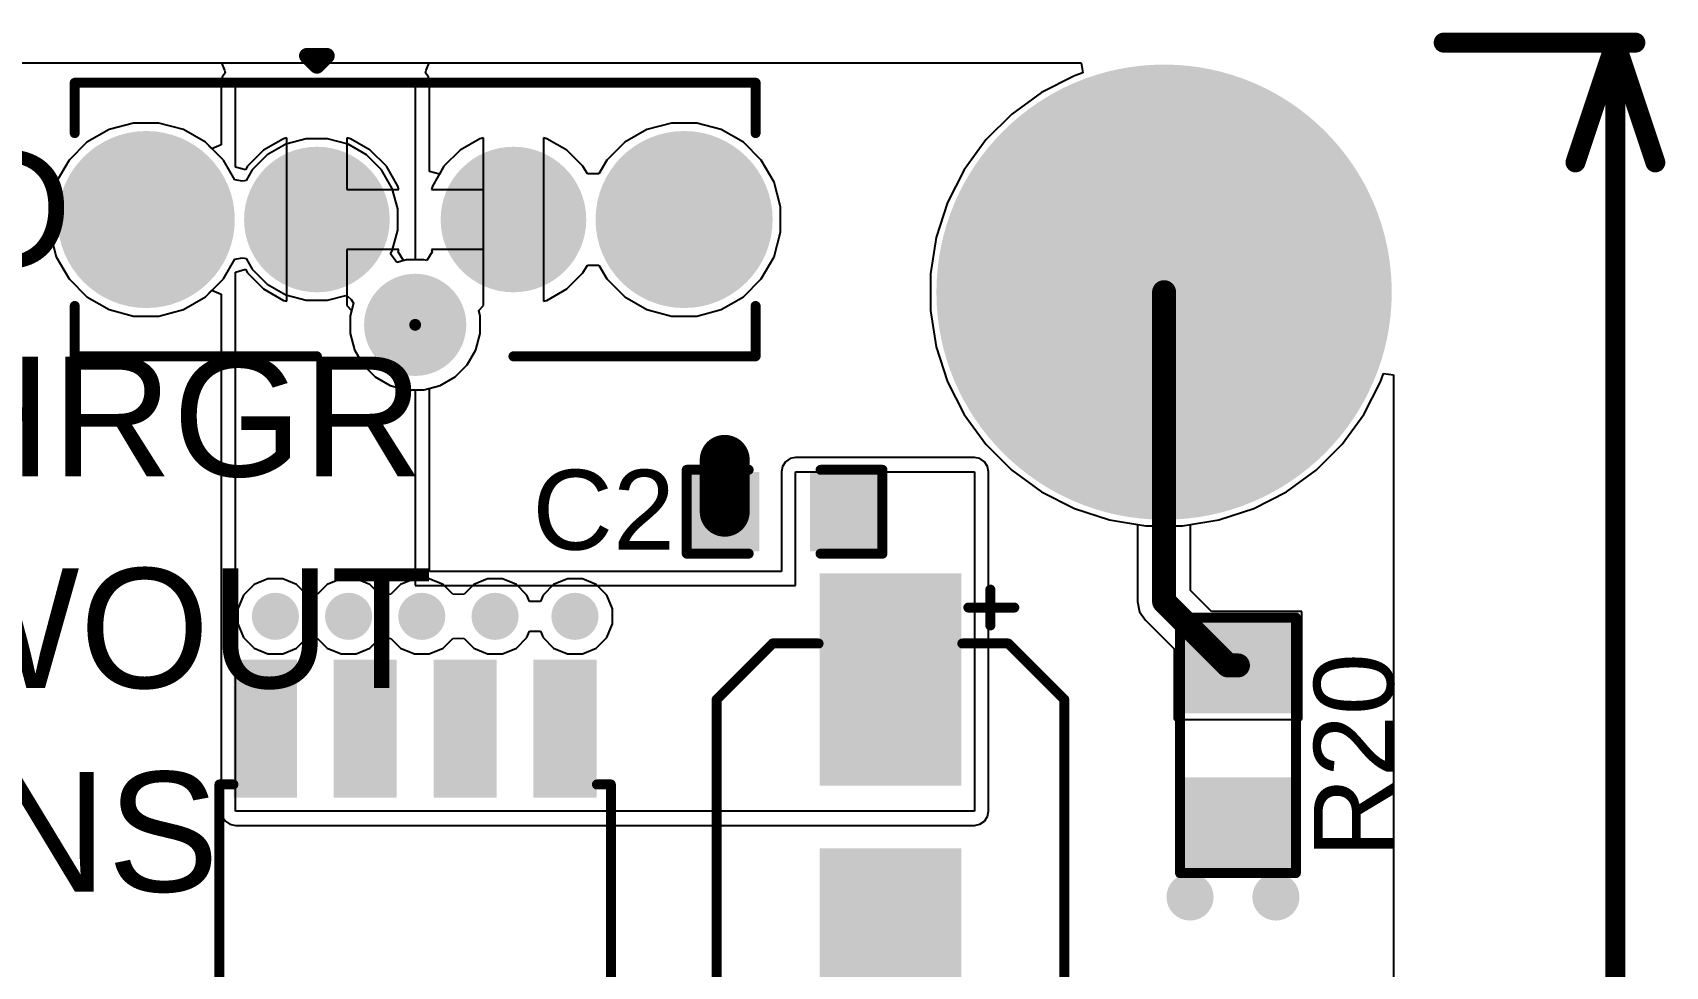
# Model space of a CAD drawing. Header units: millimetres. Extents: x 0 to 215, y 0 to 215.
# Drawn here: x 3.308 to 4.126, y 2.787 to 3.255 of the extents above; entities that cross this region are included whole.
import ezdxf

# ---------------------------------------------------------------- set-up
doc = ezdxf.new("R2010")
doc.units = ezdxf.units.MM
doc.header["$MEASUREMENT"] = 0
for name, color, linetype in [('BottomLayer', 5, 'Continuous'), ('BottomSolder', 6, 'Continuous'), ('Mechanical1', 6, 'Continuous'), ('MultiLayer', 9, 'Continuous'), ('PadHoleLayer', 156, 'Continuous'), ('TopLayer', 1, 'Continuous'), ('TopOverlay', 2, 'Continuous'), ('TopPaste', 8, 'Continuous'), ('TopSolder', 216, 'Continuous'), ('ViaHoleLayer', 16, 'Continuous')]:
    doc.layers.add(name, color=color, linetype=linetype)
doc.styles.add('Arial', font='', dxfattribs={"height": 0.2})
doc.styles.get('Arial').set_extended_font_data('Arial')

# ---------------------------------------------------------------- blocks, each defined once
blk = doc.blocks.new('R___0805_61')
at = {"layer": 'TopLayer'}
for points in [[(-0.06, 0.025), (-0.02, 0.025), (-0.02, -0.025), (-0.06, -0.025)], [(0.02, 0.025), (0.06, 0.025), (0.06, -0.025), (0.02, -0.025)]]:
    blk.add_hatch(color=1, dxfattribs=at).paths.add_polyline_path(points)
at = {"layer": 'TopPaste'}
for points in [[(-0.06, 0.025), (-0.02, 0.025), (-0.02, -0.025), (-0.06, -0.025)], [(0.02, 0.025), (0.06, 0.025), (0.06, -0.025), (0.02, -0.025)]]:
    blk.add_hatch(color=8, dxfattribs=at).paths.add_polyline_path(points)
at = {"layer": 'TopSolder'}
for points in [[(-0.064, 0.029), (-0.016, 0.029), (-0.016, -0.029), (-0.064, -0.029)], [(0.016, 0.029), (0.064, 0.029), (0.064, -0.029), (0.016, -0.029)]]:
    blk.add_hatch(color=216, dxfattribs=at).paths.add_polyline_path(points)
at = {"layer": 'TopOverlay', "const_width": 0.005}
for points in [[(-0.064, 0.029), (-0.064, -0.029)], [(-0.064, 0.029), (0.064, 0.029)], [(0.064, 0.029), (0.064, -0.029)], [(-0.064, -0.029), (0.064, -0.029)]]:
    blk.add_lwpolyline(points, dxfattribs=at)
at = {"layer": 'TopOverlay', "const_width": 0.0025}
for points in [[(-0.06525, 0.029, 1), (-0.06275, 0.029, 1)], [(-0.06525, 0.029, 1), (-0.06275, 0.029, 1)], [(0.06275, 0.029, 1), (0.06525, 0.029, 1)], [(0.06275, 0.029, 1), (0.06525, 0.029, 1)], [(-0.06525, -0.029, 1), (-0.06275, -0.029, 1)], [(-0.06525, -0.029, 1), (-0.06275, -0.029, 1)], [(0.06275, -0.029, 1), (0.06525, -0.029, 1)], [(0.06275, -0.029, 1), (0.06525, -0.029, 1)]]:
    blk.add_lwpolyline(points, format="xyb", close=True, dxfattribs=at)
blk = doc.blocks.new('SOIC_8_85')
at = {"layer": 'TopLayer'}
for points in [[(-0.07579, 0.08681), (-0.07579, 0.06319), (-0.13681, 0.06319), (-0.13681, 0.08681)], [(0.13681, 0.08681), (0.13681, 0.06319), (0.07579, 0.06319), (0.07579, 0.08681)], [(-0.07579, 0.03681), (-0.07579, 0.01319), (-0.13681, 0.01319), (-0.13681, 0.03681)], [(0.13681, 0.03681), (0.13681, 0.01319), (0.07579, 0.01319), (0.07579, 0.03681)], [(-0.07579, -0.01319), (-0.07579, -0.03681), (-0.13681, -0.03681), (-0.13681, -0.01319)], [(0.13681, -0.01319), (0.13681, -0.03681), (0.07579, -0.03681), (0.07579, -0.01319)], [(-0.07579, -0.06319), (-0.07579, -0.08681), (-0.13681, -0.08681), (-0.13681, -0.06319)], [(0.13681, -0.06319), (0.13681, -0.08681), (0.07579, -0.08681), (0.07579, -0.06319)]]:
    blk.add_hatch(color=1, dxfattribs=at).paths.add_polyline_path(points)
at = {"layer": 'TopOverlay'}
blk.add_hatch(color=2, dxfattribs=at).paths.add_polyline_path([(-0.072, 0.062), (-0.059, 0.062), (-0.059, 0.088), (-0.072, 0.088)])
at = {"layer": 'TopPaste'}
for points in [[(-0.07579, 0.08681), (-0.07579, 0.06319), (-0.13681, 0.06319), (-0.13681, 0.08681)], [(0.13681, 0.08681), (0.13681, 0.06319), (0.07579, 0.06319), (0.07579, 0.08681)], [(-0.07579, 0.03681), (-0.07579, 0.01319), (-0.13681, 0.01319), (-0.13681, 0.03681)], [(0.13681, 0.03681), (0.13681, 0.01319), (0.07579, 0.01319), (0.07579, 0.03681)], [(-0.07579, -0.01319), (-0.07579, -0.03681), (-0.13681, -0.03681), (-0.13681, -0.01319)], [(0.13681, -0.01319), (0.13681, -0.03681), (0.07579, -0.03681), (0.07579, -0.01319)], [(-0.07579, -0.06319), (-0.07579, -0.08681), (-0.13681, -0.08681), (-0.13681, -0.06319)], [(0.13681, -0.06319), (0.13681, -0.08681), (0.07579, -0.08681), (0.07579, -0.06319)]]:
    blk.add_hatch(color=8, dxfattribs=at).paths.add_polyline_path(points)
at = {"layer": 'TopSolder'}
for points in [[(-0.07179, 0.09081), (-0.07179, 0.05919), (-0.14081, 0.05919), (-0.14081, 0.09081)], [(0.14081, 0.09081), (0.14081, 0.05919), (0.07179, 0.05919), (0.07179, 0.09081)], [(-0.07179, 0.04081), (-0.07179, 0.00919), (-0.14081, 0.00919), (-0.14081, 0.04081)], [(0.14081, 0.04081), (0.14081, 0.00919), (0.07179, 0.00919), (0.07179, 0.04081)], [(-0.07179, -0.00919), (-0.07179, -0.04081), (-0.14081, -0.04081), (-0.14081, -0.00919)], [(0.14081, -0.00919), (0.14081, -0.04081), (0.07179, -0.04081), (0.07179, -0.00919)], [(-0.07179, -0.05919), (-0.07179, -0.09081), (-0.14081, -0.09081), (-0.14081, -0.05919)], [(0.14081, -0.05919), (0.14081, -0.09081), (0.07179, -0.09081), (0.07179, -0.05919)]]:
    blk.add_hatch(color=216, dxfattribs=at).paths.add_polyline_path(points)
at = {"layer": 'TopOverlay', "const_width": 0.005}
for points in [[(-0.07837, 0.098), (-0.07837, 0.091)], [(-0.07837, 0.098), (0.07837, 0.098)], [(0.07837, 0.098), (0.07837, 0.091)], [(-0.148, 0.08), (-0.143, 0.075)], [(-0.148, 0.08), (-0.148, 0.07)], [(-0.143, 0.075), (-0.148, 0.07)], [(-0.07837, -0.091), (-0.07837, -0.098)], [(0.07837, -0.091), (0.07837, -0.098)], [(-0.07837, -0.098), (0.07837, -0.098)]]:
    blk.add_lwpolyline(points, dxfattribs=at)
at = {"layer": 'TopOverlay', "const_width": 0.0025}
for points in [[(-0.07962, 0.098, 1), (-0.07712, 0.098, 1)], [(-0.07962, 0.098, 1), (-0.07712, 0.098, 1)], [(0.07712, 0.098, 1), (0.07962, 0.098, 1)], [(0.07712, 0.098, 1), (0.07962, 0.098, 1)], [(-0.07962, 0.091, 1), (-0.07712, 0.091, 1)], [(0.07712, 0.091, 1), (0.07962, 0.091, 1)], [(-0.14925, 0.08, 1), (-0.14675, 0.08, 1)], [(-0.14925, 0.08, 1), (-0.14675, 0.08, 1)], [(-0.14425, 0.075, 1), (-0.14175, 0.075, 1)], [(-0.14425, 0.075, 1), (-0.14175, 0.075, 1)], [(-0.14925, 0.07, 1), (-0.14675, 0.07, 1)], [(-0.14925, 0.07, 1), (-0.14675, 0.07, 1)], [(-0.07962, -0.091, 1), (-0.07712, -0.091, 1)], [(0.07712, -0.091, 1), (0.07962, -0.091, 1)], [(-0.07962, -0.098, 1), (-0.07712, -0.098, 1)], [(-0.07962, -0.098, 1), (-0.07712, -0.098, 1)], [(0.07712, -0.098, 1), (0.07962, -0.098, 1)], [(0.07712, -0.098, 1), (0.07962, -0.098, 1)]]:
    blk.add_lwpolyline(points, format="xyb", close=True, dxfattribs=at)
blk = doc.blocks.new('4_40_P_______M________H_____87')
at = {"layer": 'BottomLayer'}
h = blk.add_hatch(color=5, dxfattribs=at)
edge = h.paths.add_edge_path()
edge.add_arc((0, 0), 0.11, 0, 360)
at = {"layer": 'BottomSolder'}
h = blk.add_hatch(color=6, dxfattribs=at)
edge = h.paths.add_edge_path()
edge.add_arc((0, 0), 0.114, 0, 360)
at = {"layer": 'MultiLayer'}
h = blk.add_hatch(color=9, dxfattribs=at)
edge = h.paths.add_edge_path()
edge.add_arc((0, 0), 0.11, 0, 360)
at = {"layer": 'PadHoleLayer'}
h = blk.add_hatch(color=156, dxfattribs=at)
edge = h.paths.add_edge_path()
edge.add_arc((0, 0), 0.074, 0, 360)
at = {"layer": 'TopLayer'}
h = blk.add_hatch(color=1, dxfattribs=at)
edge = h.paths.add_edge_path()
edge.add_arc((0, 0), 0.11, 0, 360)
at = {"layer": 'TopSolder'}
h = blk.add_hatch(color=216, dxfattribs=at)
edge = h.paths.add_edge_path()
edge.add_arc((0, 0), 0.114, 0, 360)
blk = doc.blocks.new('1053111302_147')
at = {"layer": 'BottomLayer'}
h = blk.add_hatch(color=5, dxfattribs=at)
edge = h.paths.add_edge_path()
edge.add_arc((-0.13465, 0.02638), 0.04134, 0, 360)
h = blk.add_hatch(color=5, dxfattribs=at)
edge = h.paths.add_edge_path()
edge.add_arc((0.13465, 0.02638), 0.04134, 0, 360)
h = blk.add_hatch(color=5, dxfattribs=at)
edge = h.paths.add_edge_path()
edge.add_arc((-0.04921, 0.02638), 0.03346, 0, 360)
h = blk.add_hatch(color=5, dxfattribs=at)
edge = h.paths.add_edge_path()
edge.add_arc((0.04921, 0.02638), 0.03346, 0, 360)
at = {"layer": 'BottomSolder'}
h = blk.add_hatch(color=6, dxfattribs=at)
edge = h.paths.add_edge_path()
edge.add_arc((-0.13465, 0.02638), 0.04434, 0, 360)
h = blk.add_hatch(color=6, dxfattribs=at)
edge = h.paths.add_edge_path()
edge.add_arc((0.13465, 0.02638), 0.04434, 0, 360)
h = blk.add_hatch(color=6, dxfattribs=at)
edge = h.paths.add_edge_path()
edge.add_arc((-0.04921, 0.02638), 0.03646, 0, 360)
h = blk.add_hatch(color=6, dxfattribs=at)
edge = h.paths.add_edge_path()
edge.add_arc((0.04921, 0.02638), 0.03646, 0, 360)
h = blk.add_hatch(color=6, dxfattribs=at)
edge = h.paths.add_edge_path()
edge.add_arc((0, -0.02638), 0.003, 0, 360)
at = {"layer": 'MultiLayer'}
h = blk.add_hatch(color=9, dxfattribs=at)
edge = h.paths.add_edge_path()
edge.add_arc((-0.13465, 0.02638), 0.04134, 0, 360)
h = blk.add_hatch(color=9, dxfattribs=at)
edge = h.paths.add_edge_path()
edge.add_arc((0.13465, 0.02638), 0.04134, 0, 360)
h = blk.add_hatch(color=9, dxfattribs=at)
edge = h.paths.add_edge_path()
edge.add_arc((-0.04921, 0.02638), 0.03346, 0, 360)
h = blk.add_hatch(color=9, dxfattribs=at)
edge = h.paths.add_edge_path()
edge.add_arc((0.04921, 0.02638), 0.03346, 0, 360)
at = {"layer": 'PadHoleLayer'}
h = blk.add_hatch(color=156, dxfattribs=at)
edge = h.paths.add_edge_path()
edge.add_arc((-0.13465, 0.02638), 0.0315, 0, 360)
h = blk.add_hatch(color=156, dxfattribs=at)
edge = h.paths.add_edge_path()
edge.add_arc((0.13465, 0.02638), 0.0315, 0, 360)
h = blk.add_hatch(color=156, dxfattribs=at)
edge = h.paths.add_edge_path()
edge.add_arc((-0.04921, 0.02638), 0.02362, 0, 360)
h = blk.add_hatch(color=156, dxfattribs=at)
edge = h.paths.add_edge_path()
edge.add_arc((0.04921, 0.02638), 0.02362, 0, 360)
h = blk.add_hatch(color=156, dxfattribs=at)
edge = h.paths.add_edge_path()
edge.add_arc((0, -0.02638), 0.02559, 0, 360)
at = {"layer": 'TopLayer'}
h = blk.add_hatch(color=1, dxfattribs=at)
edge = h.paths.add_edge_path()
edge.add_arc((-0.13465, 0.02638), 0.04134, 0, 360)
h = blk.add_hatch(color=1, dxfattribs=at)
edge = h.paths.add_edge_path()
edge.add_arc((0.13465, 0.02638), 0.04134, 0, 360)
h = blk.add_hatch(color=1, dxfattribs=at)
edge = h.paths.add_edge_path()
edge.add_arc((-0.04921, 0.02638), 0.03346, 0, 360)
h = blk.add_hatch(color=1, dxfattribs=at)
edge = h.paths.add_edge_path()
edge.add_arc((0.04921, 0.02638), 0.03346, 0, 360)
at = {"layer": 'TopSolder'}
h = blk.add_hatch(color=216, dxfattribs=at)
edge = h.paths.add_edge_path()
edge.add_arc((-0.13465, 0.02638), 0.04434, 0, 360)
h = blk.add_hatch(color=216, dxfattribs=at)
edge = h.paths.add_edge_path()
edge.add_arc((0.13465, 0.02638), 0.04434, 0, 360)
h = blk.add_hatch(color=216, dxfattribs=at)
edge = h.paths.add_edge_path()
edge.add_arc((-0.04921, 0.02638), 0.03646, 0, 360)
h = blk.add_hatch(color=216, dxfattribs=at)
edge = h.paths.add_edge_path()
edge.add_arc((0.04921, 0.02638), 0.03646, 0, 360)
h = blk.add_hatch(color=216, dxfattribs=at)
edge = h.paths.add_edge_path()
edge.add_arc((0, -0.02638), 0.003, 0, 360)
at = {"layer": 'TopOverlay'}
for points, const_width in [([(-0.05421, 0.10838), (-0.04421, 0.10838)], 0.00787), ([(-0.05421, 0.10838), (-0.04921, 0.10338)], 0.00787), ([(-0.04921, 0.10338), (-0.04421, 0.10838)], 0.00787), ([(-0.17047, 0.06969), (-0.17047, 0.09488)], 0.005), ([(-0.17047, 0.09488), (0.17047, 0.09488)], 0.005), ([(0.17047, 0.06969), (0.17047, 0.09488)], 0.005), ([(-0.17047, -0.04213), (-0.17047, -0.01693)], 0.005), ([(0.17047, -0.04213), (0.17047, -0.01693)], 0.005), ([(-0.17047, -0.04213), (-0.04921, -0.04213)], 0.005), ([(0.04921, -0.04213), (0.17047, -0.04213)], 0.005)]:
    blk.add_lwpolyline(points, dxfattribs=dict(at, const_width=const_width))
for points, const_width in [([(-0.05618, 0.10838, 1), (-0.05224, 0.10838, 1)], 0.00394), ([(-0.05618, 0.10838, 1), (-0.05224, 0.10838, 1)], 0.00394), ([(-0.05118, 0.10338, 1), (-0.04724, 0.10338, 1)], 0.00394), ([(-0.05118, 0.10338, 1), (-0.04724, 0.10338, 1)], 0.00394), ([(-0.04618, 0.10838, 1), (-0.04224, 0.10838, 1)], 0.00394), ([(-0.04618, 0.10838, 1), (-0.04224, 0.10838, 1)], 0.00394), ([(-0.17172, 0.09488, 1), (-0.16922, 0.09488, 1)], 0.0025), ([(-0.17172, 0.09488, 1), (-0.16922, 0.09488, 1)], 0.0025), ([(0.16922, 0.09488, 1), (0.17172, 0.09488, 1)], 0.0025), ([(0.16922, 0.09488, 1), (0.17172, 0.09488, 1)], 0.0025), ([(-0.17172, 0.06969, 1), (-0.16922, 0.06969, 1)], 0.0025), ([(0.16922, 0.06969, 1), (0.17172, 0.06969, 1)], 0.0025), ([(-0.17172, -0.01693, 1), (-0.16922, -0.01693, 1)], 0.0025), ([(0.16922, -0.01693, 1), (0.17172, -0.01693, 1)], 0.0025), ([(-0.17172, -0.04213, 1), (-0.16922, -0.04213, 1)], 0.0025), ([(-0.17172, -0.04213, 1), (-0.16922, -0.04213, 1)], 0.0025), ([(-0.05046, -0.04213, 1), (-0.04796, -0.04213, 1)], 0.0025), ([(0.04796, -0.04213, 1), (0.05046, -0.04213, 1)], 0.0025), ([(0.16922, -0.04213, 1), (0.17172, -0.04213, 1)], 0.0025), ([(0.16922, -0.04213, 1), (0.17172, -0.04213, 1)], 0.0025)]:
    blk.add_lwpolyline(points, format="xyb", close=True, dxfattribs=dict(at, const_width=const_width))
blk = doc.blocks.new('C___0603_204')
at = {"layer": 'TopLayer'}
for points in [[(-0.015, 0.0175), (-0.015, -0.0175), (-0.045, -0.0175), (-0.045, 0.0175)], [(0.045, 0.0175), (0.045, -0.0175), (0.015, -0.0175), (0.015, 0.0175)]]:
    blk.add_hatch(color=1, dxfattribs=at).paths.add_polyline_path(points)
at = {"layer": 'TopPaste'}
for points in [[(-0.015, 0.0175), (-0.015, -0.0175), (-0.045, -0.0175), (-0.045, 0.0175)], [(0.045, 0.0175), (0.045, -0.0175), (0.015, -0.0175), (0.015, 0.0175)]]:
    blk.add_hatch(color=8, dxfattribs=at).paths.add_polyline_path(points)
at = {"layer": 'TopSolder'}
for points in [[(-0.01264, 0.01986), (-0.01264, -0.01986), (-0.04736, -0.01986), (-0.04736, 0.01986)], [(0.04736, 0.01986), (0.04736, -0.01986), (0.01264, -0.01986), (0.01264, 0.01986)]]:
    blk.add_hatch(color=216, dxfattribs=at).paths.add_polyline_path(points)
at = {"layer": 'TopOverlay', "const_width": 0.005}
for points in [[(-0.049, 0.021), (-0.018, 0.021)], [(-0.049, -0.021), (-0.049, 0.021)], [(0.018, 0.021), (0.049, 0.021)], [(0.049, -0.021), (0.049, 0.021)], [(-0.049, -0.021), (-0.018, -0.021)], [(0.018, -0.021), (0.049, -0.021)]]:
    blk.add_lwpolyline(points, dxfattribs=at)
at = {"layer": 'TopOverlay', "const_width": 0.0025}
for points in [[(-0.05025, 0.021, 1), (-0.04775, 0.021, 1)], [(-0.05025, 0.021, 1), (-0.04775, 0.021, 1)], [(-0.01925, 0.021, 1), (-0.01675, 0.021, 1)], [(0.01675, 0.021, 1), (0.01925, 0.021, 1)], [(0.04775, 0.021, 1), (0.05025, 0.021, 1)], [(0.04775, 0.021, 1), (0.05025, 0.021, 1)], [(-0.05025, -0.021, 1), (-0.04775, -0.021, 1)], [(-0.05025, -0.021, 1), (-0.04775, -0.021, 1)], [(-0.01925, -0.021, 1), (-0.01675, -0.021, 1)], [(0.01675, -0.021, 1), (0.01925, -0.021, 1)], [(0.04775, -0.021, 1), (0.05025, -0.021, 1)], [(0.04775, -0.021, 1), (0.05025, -0.021, 1)]]:
    blk.add_lwpolyline(points, format="xyb", close=True, dxfattribs=at)
blk = doc.blocks.new('EEEFK1E100R__205')
at = {"layer": 'TopLayer'}
for points in [[(-0.11811, 0.0315), (-0.01969, 0.0315), (-0.01969, -0.0315), (-0.11811, -0.0315)], [(0.01969, 0.0315), (0.11811, 0.0315), (0.11811, -0.0315), (0.01969, -0.0315)]]:
    blk.add_hatch(color=1, dxfattribs=at).paths.add_polyline_path(points)
at = {"layer": 'TopPaste'}
for points in [[(-0.11811, 0.0315), (-0.01969, 0.0315), (-0.01969, -0.0315), (-0.11811, -0.0315)], [(0.01969, 0.0315), (0.11811, 0.0315), (0.11811, -0.0315), (0.01969, -0.0315)]]:
    blk.add_hatch(color=8, dxfattribs=at).paths.add_polyline_path(points)
at = {"layer": 'TopSolder'}
for points in [[(-0.12211, 0.0355), (-0.01569, 0.0355), (-0.01569, -0.0355), (-0.12211, -0.0355)], [(0.01569, 0.0355), (0.12211, 0.0355), (0.12211, -0.0355), (0.01569, -0.0355)]]:
    blk.add_hatch(color=216, dxfattribs=at).paths.add_polyline_path(points)
at = {"layer": 'TopOverlay', "const_width": 0.005}
for points in [[(-0.087, 0.059), (-0.059, 0.087)], [(0.08654, 0.087), (-0.059, 0.087)], [(0.08654, 0.039), (0.08654, 0.087)], [(-0.105, 0.039), (-0.105, 0.062)], [(-0.087, 0.036), (-0.087, 0.059)], [(-0.096, 0.05), (-0.114, 0.05)], [(-0.087, -0.059), (-0.087, -0.036)], [(0.08654, -0.087), (0.08654, -0.039)], [(-0.059, -0.087), (-0.087, -0.059)], [(0.08654, -0.087), (-0.059, -0.087)]]:
    blk.add_lwpolyline(points, dxfattribs=at)
at = {"layer": 'TopOverlay', "const_width": 0.0025}
for points in [[(-0.06025, 0.087, 1), (-0.05775, 0.087, 1)], [(-0.06025, 0.087, 1), (-0.05775, 0.087, 1)], [(0.08529, 0.087, 1), (0.08779, 0.087, 1)], [(0.08529, 0.087, 1), (0.08779, 0.087, 1)], [(-0.10625, 0.062, 1), (-0.10375, 0.062, 1)], [(-0.08825, 0.059, 1), (-0.08575, 0.059, 1)], [(-0.08825, 0.059, 1), (-0.08575, 0.059, 1)], [(-0.11525, 0.05, 1), (-0.11275, 0.05, 1)], [(-0.09725, 0.05, 1), (-0.09475, 0.05, 1)], [(-0.10625, 0.039, 1), (-0.10375, 0.039, 1)], [(0.08529, 0.039, 1), (0.08779, 0.039, 1)], [(-0.08825, 0.036, 1), (-0.08575, 0.036, 1)], [(-0.08825, -0.036, 1), (-0.08575, -0.036, 1)], [(0.08529, -0.039, 1), (0.08779, -0.039, 1)], [(-0.08825, -0.059, 1), (-0.08575, -0.059, 1)], [(-0.08825, -0.059, 1), (-0.08575, -0.059, 1)], [(-0.06025, -0.087, 1), (-0.05775, -0.087, 1)], [(-0.06025, -0.087, 1), (-0.05775, -0.087, 1)], [(0.08529, -0.087, 1), (0.08779, -0.087, 1)], [(0.08529, -0.087, 1), (0.08779, -0.087, 1)]]:
    blk.add_lwpolyline(points, format="xyb", close=True, dxfattribs=at)

msp = doc.modelspace()

# ---------------------------------------------------------------- hatches: boundary and pattern name
at = {"layer": 'BottomLayer'}
h = msp.add_hatch(color=5, dxfattribs=at)
edge = h.paths.add_edge_path()
edge.add_arc((3.655, 3.041), 0.01181, 0, 360)
h = msp.add_hatch(color=5, dxfattribs=at)
edge = h.paths.add_edge_path()
edge.add_arc((3.43, 2.9626), 0.01181, 0, 360)
h = msp.add_hatch(color=5, dxfattribs=at)
edge = h.paths.add_edge_path()
edge.add_arc((3.46667, 2.9626), 0.01181, 0, 360)
h = msp.add_hatch(color=5, dxfattribs=at)
edge = h.paths.add_edge_path()
edge.add_arc((3.50333, 2.9626), 0.01181, 0, 360)
h = msp.add_hatch(color=5, dxfattribs=at)
edge = h.paths.add_edge_path()
edge.add_arc((3.54, 2.9626), 0.01181, 0, 360)
h = msp.add_hatch(color=5, dxfattribs=at)
edge = h.paths.add_edge_path()
edge.add_arc((3.58, 2.9626), 0.01181, 0, 360)
h = msp.add_hatch(color=5, dxfattribs=at)
edge = h.paths.add_edge_path()
edge.add_arc((3.888, 2.822), 0.01181, 0, 360)
h = msp.add_hatch(color=5, dxfattribs=at)
edge = h.paths.add_edge_path()
edge.add_arc((3.931, 2.822), 0.01181, 0, 360)
at = {"layer": 'TopLayer'}
h = msp.add_hatch(color=1, dxfattribs=at)
edge = h.paths.add_edge_path()
edge.add_arc((3.655, 3.041), 0.01181, 0, 360)
h = msp.add_hatch(color=1, dxfattribs=at)
edge = h.paths.add_edge_path()
edge.add_arc((3.43, 2.9626), 0.01181, 0, 360)
h = msp.add_hatch(color=1, dxfattribs=at)
edge = h.paths.add_edge_path()
edge.add_arc((3.46667, 2.9626), 0.01181, 0, 360)
h = msp.add_hatch(color=1, dxfattribs=at)
edge = h.paths.add_edge_path()
edge.add_arc((3.50333, 2.9626), 0.01181, 0, 360)
h = msp.add_hatch(color=1, dxfattribs=at)
edge = h.paths.add_edge_path()
edge.add_arc((3.54, 2.9626), 0.01181, 0, 360)
h = msp.add_hatch(color=1, dxfattribs=at)
edge = h.paths.add_edge_path()
edge.add_arc((3.58, 2.9626), 0.01181, 0, 360)
h = msp.add_hatch(color=1, dxfattribs=at)
edge = h.paths.add_edge_path()
edge.add_arc((3.888, 2.822), 0.01181, 0, 360)
h = msp.add_hatch(color=1, dxfattribs=at)
edge = h.paths.add_edge_path()
edge.add_arc((3.931, 2.822), 0.01181, 0, 360)
at = {"layer": 'ViaHoleLayer'}
h = msp.add_hatch(color=16, dxfattribs=at)
edge = h.paths.add_edge_path()
edge.add_arc((3.655, 3.041), 0.00591, 0, 360)
h = msp.add_hatch(color=16, dxfattribs=at)
edge = h.paths.add_edge_path()
edge.add_arc((3.43, 2.9626), 0.00591, 0, 360)
h = msp.add_hatch(color=16, dxfattribs=at)
edge = h.paths.add_edge_path()
edge.add_arc((3.46667, 2.9626), 0.00591, 0, 360)
h = msp.add_hatch(color=16, dxfattribs=at)
edge = h.paths.add_edge_path()
edge.add_arc((3.50333, 2.9626), 0.00591, 0, 360)
h = msp.add_hatch(color=16, dxfattribs=at)
edge = h.paths.add_edge_path()
edge.add_arc((3.54, 2.9626), 0.00591, 0, 360)
h = msp.add_hatch(color=16, dxfattribs=at)
edge = h.paths.add_edge_path()
edge.add_arc((3.58, 2.9626), 0.00591, 0, 360)
h = msp.add_hatch(color=16, dxfattribs=at)
edge = h.paths.add_edge_path()
edge.add_arc((3.888, 2.822), 0.00591, 0, 360)
h = msp.add_hatch(color=16, dxfattribs=at)
edge = h.paths.add_edge_path()
edge.add_arc((3.931, 2.822), 0.00591, 0, 360)

# ---------------------------------------------------------------- linework, layer by layer
at = {"layer": 'BottomLayer'}
for p, q in [((0.28647, 3.2398), (3.83353, 3.2398)), ((3.83353, 3.2398), (3.83432, 3.2348)), ((3.83009, 3.23343), (3.81368, 3.22507)), ((3.83432, 3.2348), (3.83009, 3.23343)), ((3.81368, 3.22507), (3.79878, 3.21424)), ((3.79878, 3.21424), (3.78576, 3.20122)), ((3.3467, 3.20642), (3.33567, 3.20006)), ((3.35899, 3.20972), (3.3467, 3.20642)), ((3.37172, 3.20972), (3.35899, 3.20972)), ((3.38401, 3.20642), (3.37172, 3.20972)), ((3.39503, 3.20006), (3.38401, 3.20642)), ((3.61599, 3.20642), (3.60497, 3.20006)), ((3.62828, 3.20972), (3.61599, 3.20642)), ((3.64101, 3.20972), (3.62828, 3.20972)), ((3.6533, 3.20642), (3.64101, 3.20972)), ((3.66433, 3.20006), (3.6533, 3.20642)), ((3.33567, 3.20006), (3.32667, 3.19106)), ((3.40403, 3.19106), (3.39503, 3.20006)), ((3.43517, 3.19908), (3.42594, 3.19376)), ((3.44546, 3.20184), (3.43517, 3.19908)), ((3.45611, 3.20184), (3.44546, 3.20184)), ((3.46641, 3.19908), (3.45611, 3.20184)), ((3.47563, 3.19376), (3.46641, 3.19908)), ((3.53244, 3.20188), (3.52252, 3.19616)), ((3.53421, 3.20236), (3.53244, 3.20188)), ((3.53421, 3.17638), (3.53421, 3.20236)), ((3.56599, 3.20188), (3.56421, 3.20236)), ((3.56421, 3.20236), (3.56421, 3.16138)), ((3.5759, 3.19616), (3.56599, 3.20188)), ((3.60497, 3.20006), (3.59597, 3.19106)), ((3.67333, 3.19106), (3.66433, 3.20006)), ((3.78576, 3.20122), (3.77493, 3.18632)), ((3.32667, 3.19106), (3.32031, 3.18004)), ((3.40973, 3.18119), (3.40403, 3.19106)), ((3.42594, 3.19376), (3.41841, 3.18622)), ((3.48317, 3.18622), (3.47563, 3.19376)), ((3.52252, 3.19616), (3.51443, 3.18807)), ((3.58399, 3.18807), (3.5759, 3.19616)), ((3.59597, 3.19106), (3.592, 3.18419)), ((3.67969, 3.18004), (3.67333, 3.19106)), ((3.41352, 3.18059), (3.40973, 3.18119)), ((3.41534, 3.18091), (3.41352, 3.18059)), ((3.41841, 3.18622), (3.41534, 3.18091)), ((3.48849, 3.177), (3.48317, 3.18622)), ((3.51443, 3.18807), (3.50871, 3.17815)), ((3.58623, 3.18419), (3.58399, 3.18807)), ((3.592, 3.18419), (3.58623, 3.18419)), ((3.77493, 3.18632), (3.76657, 3.16991)), ((3.32031, 3.18004), (3.31702, 3.16774)), ((3.49125, 3.16671), (3.48849, 3.177)), ((3.50871, 3.17815), (3.50823, 3.17638)), ((3.50823, 3.17638), (3.53421, 3.17638)), ((3.68298, 3.16774), (3.67969, 3.18004)), ((3.31702, 3.16774), (3.31702, 3.15501)), ((3.49125, 3.15605), (3.49125, 3.16671)), ((3.68298, 3.15501), (3.68298, 3.16774)), ((3.76657, 3.16991), (3.76088, 3.1524)), ((3.48849, 3.14576), (3.49125, 3.15605)), ((3.56421, 3.16138), (3.56421, 3.1204)), ((3.31702, 3.15501), (3.32031, 3.14272)), ((3.67969, 3.14272), (3.68298, 3.15501)), ((3.76088, 3.1524), (3.758, 3.13421)), ((3.32031, 3.14272), (3.32667, 3.1317)), ((3.40403, 3.1317), (3.40973, 3.14156)), ((3.40973, 3.14156), (3.41352, 3.14217)), ((3.41352, 3.14217), (3.41534, 3.14184)), ((3.41534, 3.14184), (3.41841, 3.13653)), ((3.4876, 3.14422), (3.48849, 3.14576)), ((3.4909, 3.13992), (3.4876, 3.14422)), ((3.49571, 3.14121), (3.4909, 3.13992)), ((3.50429, 3.14121), (3.49571, 3.14121)), ((3.5058, 3.14081), (3.50429, 3.14121)), ((3.50854, 3.14525), (3.5058, 3.14081)), ((3.53421, 3.14638), (3.50823, 3.14638)), ((3.50823, 3.14638), (3.50854, 3.14525)), ((3.53421, 3.11828), (3.53421, 3.14638)), ((3.67333, 3.1317), (3.67969, 3.14272)), ((3.32667, 3.1317), (3.33567, 3.1227)), ((3.39503, 3.1227), (3.40403, 3.1317)), ((3.41841, 3.13653), (3.42594, 3.129)), ((3.5759, 3.1266), (3.58399, 3.13469)), ((3.58399, 3.13469), (3.58623, 3.13856)), ((3.58623, 3.13856), (3.592, 3.13856)), ((3.592, 3.13856), (3.59597, 3.1317)), ((3.59597, 3.1317), (3.60497, 3.1227)), ((3.66433, 3.1227), (3.67333, 3.1317)), ((3.758, 3.13421), (3.758, 3.11579)), ((3.42594, 3.129), (3.43517, 3.12367)), ((3.43517, 3.12367), (3.44546, 3.12091)), ((3.45611, 3.12091), (3.46526, 3.12336)), ((3.46526, 3.12336), (3.46605, 3.12297)), ((3.56599, 3.12088), (3.5759, 3.1266)), ((3.33567, 3.1227), (3.3467, 3.11633)), ((3.3467, 3.11633), (3.35899, 3.11304)), ((3.37172, 3.11304), (3.38401, 3.11633)), ((3.38401, 3.11633), (3.39503, 3.1227)), ((3.44546, 3.12091), (3.45611, 3.12091)), ((3.46605, 3.12297), (3.468, 3.12126)), ((3.46917, 3.1195), (3.46741, 3.11291)), ((3.468, 3.12126), (3.46917, 3.1195)), ((3.5318, 3.11587), (3.53421, 3.11828)), ((3.53259, 3.11291), (3.5318, 3.11587)), ((3.56421, 3.1204), (3.56599, 3.12088)), ((3.60497, 3.1227), (3.61599, 3.11633)), ((3.61599, 3.11633), (3.62828, 3.11304)), ((3.64101, 3.11304), (3.6533, 3.11633)), ((3.6533, 3.11633), (3.66433, 3.1227)), ((3.758, 3.11579), (3.76088, 3.0976)), ((3.35899, 3.11304), (3.37172, 3.11304)), ((3.46741, 3.11291), (3.46741, 3.10433)), ((3.53259, 3.10433), (3.53259, 3.11291)), ((3.62828, 3.11304), (3.64101, 3.11304)), ((3.46741, 3.10433), (3.46963, 3.09604)), ((3.53037, 3.09604), (3.53259, 3.10433)), ((3.46963, 3.09604), (3.47392, 3.08861)), ((3.52608, 3.08861), (3.53037, 3.09604)), ((3.76088, 3.0976), (3.76657, 3.08009)), ((3.47392, 3.08861), (3.47999, 3.08254)), ((3.47999, 3.08254), (3.48742, 3.07825)), ((3.51258, 3.07825), (3.52001, 3.08254)), ((3.52001, 3.08254), (3.52608, 3.08861)), ((3.98343, 3.08009), (3.9848, 3.08432)), ((3.9848, 3.08432), (3.9898, 3.08353)), ((3.9898, 3.08353), (3.9898, 1.41647)), ((3.48742, 3.07825), (3.49571, 3.07603)), ((3.49571, 3.07603), (3.50429, 3.07603)), ((3.50429, 3.07603), (3.51258, 3.07825)), ((3.76657, 3.08009), (3.77493, 3.06368)), ((3.97507, 3.06368), (3.98343, 3.08009)), ((3.77493, 3.06368), (3.78576, 3.04878)), ((3.96424, 3.04878), (3.97507, 3.06368)), ((3.78576, 3.04878), (3.79878, 3.03576)), ((3.95122, 3.03576), (3.96424, 3.04878)), ((3.79878, 3.03576), (3.81368, 3.02493)), ((3.93632, 3.02493), (3.95122, 3.03576)), ((3.81368, 3.02493), (3.83009, 3.01657)), ((3.91991, 3.01657), (3.93632, 3.02493)), ((3.83009, 3.01657), (3.8476, 3.01088)), ((3.8476, 3.01088), (3.86579, 3.008)), ((3.88421, 3.008), (3.9024, 3.01088)), ((3.9024, 3.01088), (3.91991, 3.01657)), ((3.86579, 3.008), (3.88421, 3.008)), ((3.41934, 2.97855), (3.41405, 2.97325)), ((3.42626, 2.98141), (3.41934, 2.97855)), ((3.43374, 2.98141), (3.42626, 2.98141)), ((3.44066, 2.97855), (3.43374, 2.98141)), ((3.44549, 2.97371), (3.44066, 2.97855)), ((3.45601, 2.97855), (3.45117, 2.97371)), ((3.46292, 2.98141), (3.45601, 2.97855)), ((3.47041, 2.98141), (3.46292, 2.98141)), ((3.47732, 2.97855), (3.47041, 2.98141)), ((3.48216, 2.97371), (3.47732, 2.97855)), ((3.49268, 2.97855), (3.48784, 2.97371)), ((3.49959, 2.98141), (3.49268, 2.97855)), ((3.50707, 2.98141), (3.49959, 2.98141)), ((3.51399, 2.97855), (3.50707, 2.98141)), ((3.51883, 2.97371), (3.51399, 2.97855)), ((3.52934, 2.97855), (3.5245, 2.97371)), ((3.53626, 2.98141), (3.52934, 2.97855)), ((3.54374, 2.98141), (3.53626, 2.98141)), ((3.55066, 2.97855), (3.54374, 2.98141)), ((3.55595, 2.97325), (3.55066, 2.97855)), ((3.56934, 2.97855), (3.56405, 2.97325)), ((3.57626, 2.98141), (3.56934, 2.97855)), ((3.58374, 2.98141), (3.57626, 2.98141)), ((3.59066, 2.97855), (3.58374, 2.98141)), ((3.59595, 2.97325), (3.59066, 2.97855)), ((3.41405, 2.97325), (3.41119, 2.96634)), ((3.44833, 2.97346), (3.44549, 2.97371)), ((3.45117, 2.97371), (3.44833, 2.97346)), ((3.485, 2.97346), (3.48216, 2.97371)), ((3.48784, 2.97371), (3.485, 2.97346)), ((3.52167, 2.97346), (3.51883, 2.97371)), ((3.5245, 2.97371), (3.52167, 2.97346)), ((3.55729, 2.97), (3.55595, 2.97325)), ((3.56271, 2.97), (3.55729, 2.97)), ((3.56405, 2.97325), (3.56271, 2.97)), ((3.59881, 2.96634), (3.59595, 2.97325)), ((3.41119, 2.96634), (3.41119, 2.95886)), ((3.59881, 2.95886), (3.59881, 2.96634)), ((3.41119, 2.95886), (3.41405, 2.95194)), ((3.41405, 2.95194), (3.41934, 2.94665)), ((3.44066, 2.94665), (3.44549, 2.95149)), ((3.44549, 2.95149), (3.44833, 2.95174)), ((3.44833, 2.95174), (3.45117, 2.95149)), ((3.45117, 2.95149), (3.45601, 2.94665)), ((3.47732, 2.94665), (3.48216, 2.95149)), ((3.48216, 2.95149), (3.485, 2.95174)), ((3.485, 2.95174), (3.48784, 2.95149)), ((3.48784, 2.95149), (3.49268, 2.94665)), ((3.51399, 2.94665), (3.51883, 2.95149)), ((3.51883, 2.95149), (3.52167, 2.95174)), ((3.52167, 2.95174), (3.5245, 2.95149)), ((3.5245, 2.95149), (3.52934, 2.94665)), ((3.55066, 2.94665), (3.55595, 2.95194)), ((3.55595, 2.95194), (3.55729, 2.95519)), ((3.55729, 2.95519), (3.56271, 2.95519)), ((3.56271, 2.95519), (3.56405, 2.95194)), ((3.56405, 2.95194), (3.56934, 2.94665)), ((3.59066, 2.94665), (3.59595, 2.95194)), ((3.59595, 2.95194), (3.59881, 2.95886)), ((3.41934, 2.94665), (3.42626, 2.94379)), ((3.42626, 2.94379), (3.43374, 2.94379)), ((3.43374, 2.94379), (3.44066, 2.94665)), ((3.45601, 2.94665), (3.46292, 2.94379)), ((3.46292, 2.94379), (3.47041, 2.94379)), ((3.47041, 2.94379), (3.47732, 2.94665)), ((3.49268, 2.94665), (3.49959, 2.94379)), ((3.49959, 2.94379), (3.50707, 2.94379)), ((3.50707, 2.94379), (3.51399, 2.94665)), ((3.52934, 2.94665), (3.53626, 2.94379)), ((3.53626, 2.94379), (3.54374, 2.94379)), ((3.54374, 2.94379), (3.55066, 2.94665)), ((3.56934, 2.94665), (3.57626, 2.94379)), ((3.57626, 2.94379), (3.58374, 2.94379)), ((3.58374, 2.94379), (3.59066, 2.94665))]:
    msp.add_line(p, q, dxfattribs=at)
at = {"layer": 'Mechanical1', "const_width": 0.01}
for points in [[(4.015, 3.25), (4.111, 3.25)], [(4.081, 3.19), (4.101, 3.25)], [(4.101, 3.25), (4.121, 3.19)], [(4.101, 2.44494), (4.101, 3.25)]]:
    msp.add_lwpolyline(points, dxfattribs=at)
at = {"layer": 'Mechanical1', "const_width": 0.005}
for points in [[(4.0125, 3.25, 1), (4.0175, 3.25, 1)], [(4.0985, 3.25, 1), (4.1035, 3.25, 1)], [(4.0985, 3.25, 1), (4.1035, 3.25, 1)], [(4.0985, 3.25, 1), (4.1035, 3.25, 1)], [(4.1085, 3.25, 1), (4.1135, 3.25, 1)], [(4.0785, 3.19, 1), (4.0835, 3.19, 1)], [(4.1185, 3.19, 1), (4.1235, 3.19, 1)]]:
    msp.add_lwpolyline(points, format="xyb", close=True, dxfattribs=at)
at = {"layer": 'TopLayer'}
for p, q in [((2.66724, 3.2398), (3.40307, 3.2398)), ((3.40307, 3.2398), (3.40451, 3.23617)), ((3.50549, 3.23617), (3.50693, 3.2398)), ((3.50693, 3.2398), (3.83353, 3.2398)), ((3.83353, 3.2398), (3.83432, 3.2348)), ((3.40341, 3.23273), (3.40286, 3.23)), ((3.40286, 3.23), (3.40286, 3.19876)), ((3.40479, 3.2348), (3.40341, 3.23273)), ((3.40451, 3.23617), (3.40479, 3.2348)), ((3.41, 3.18766), (3.41, 3.23)), ((3.41, 3.23), (3.5, 3.23)), ((3.5, 3.23), (3.5, 3.14121)), ((3.50521, 3.2348), (3.50549, 3.23617)), ((3.50659, 3.23273), (3.50521, 3.2348)), ((3.50714, 3.23), (3.50659, 3.23273)), ((3.50714, 3.18543), (3.50714, 3.23)), ((3.83009, 3.23343), (3.81368, 3.22507)), ((3.83432, 3.2348), (3.83009, 3.23343)), ((3.81368, 3.22507), (3.79878, 3.21424)), ((3.79878, 3.21424), (3.78576, 3.20122)), ((3.3467, 3.20642), (3.33567, 3.20006)), ((3.35899, 3.20972), (3.3467, 3.20642)), ((3.37172, 3.20972), (3.35899, 3.20972)), ((3.38401, 3.20642), (3.37172, 3.20972)), ((3.39503, 3.20006), (3.38401, 3.20642)), ((3.61599, 3.20642), (3.60497, 3.20006)), ((3.62828, 3.20972), (3.61599, 3.20642)), ((3.64101, 3.20972), (3.62828, 3.20972)), ((3.6533, 3.20642), (3.64101, 3.20972)), ((3.66433, 3.20006), (3.6533, 3.20642)), ((3.33567, 3.20006), (3.32667, 3.19106)), ((3.39824, 3.19685), (3.39503, 3.20006)), ((3.40286, 3.19876), (3.39824, 3.19685)), ((3.43401, 3.20188), (3.4241, 3.19616)), ((3.43579, 3.20236), (3.43401, 3.20188)), ((3.43579, 3.16138), (3.43579, 3.20236)), ((3.46756, 3.20188), (3.46579, 3.20236)), ((3.46579, 3.20236), (3.46579, 3.17638)), ((3.47748, 3.19616), (3.46756, 3.20188)), ((3.53244, 3.20188), (3.52252, 3.19616)), ((3.53421, 3.20236), (3.53244, 3.20188)), ((3.53421, 3.16138), (3.53421, 3.20236)), ((3.56599, 3.20188), (3.56421, 3.20236)), ((3.56421, 3.20236), (3.56421, 3.16138)), ((3.5759, 3.19616), (3.56599, 3.20188)), ((3.60497, 3.20006), (3.59597, 3.19106)), ((3.67333, 3.19106), (3.66433, 3.20006)), ((3.78576, 3.20122), (3.77493, 3.18632)), ((3.32667, 3.19106), (3.32031, 3.18004)), ((3.4241, 3.19616), (3.41601, 3.18807)), ((3.48557, 3.18807), (3.47748, 3.19616)), ((3.52252, 3.19616), (3.51443, 3.18807)), ((3.58399, 3.18807), (3.5759, 3.19616)), ((3.59597, 3.19106), (3.592, 3.18419)), ((3.67969, 3.18004), (3.67333, 3.19106)), ((3.415, 3.18632), (3.41, 3.18766)), ((3.41601, 3.18807), (3.415, 3.18632)), ((3.49129, 3.17815), (3.48557, 3.18807)), ((3.51214, 3.18409), (3.50714, 3.18543)), ((3.51443, 3.18807), (3.51214, 3.18409)), ((3.58623, 3.18419), (3.58399, 3.18807)), ((3.592, 3.18419), (3.58623, 3.18419)), ((3.77493, 3.18632), (3.76657, 3.16991)), ((3.32031, 3.18004), (3.31702, 3.16774)), ((3.46579, 3.17638), (3.49177, 3.17638)), ((3.49177, 3.17638), (3.49129, 3.17815)), ((3.68298, 3.16774), (3.67969, 3.18004)), ((3.31702, 3.16774), (3.31702, 3.15501)), ((3.68298, 3.15501), (3.68298, 3.16774)), ((3.76657, 3.16991), (3.76088, 3.1524)), ((3.43579, 3.1204), (3.43579, 3.16138)), ((3.53421, 3.11828), (3.53421, 3.16138)), ((3.56421, 3.16138), (3.56421, 3.1204)), ((3.31702, 3.15501), (3.32031, 3.14272)), ((3.67969, 3.14272), (3.68298, 3.15501)), ((3.76088, 3.1524), (3.758, 3.13421)), ((3.32031, 3.14272), (3.32667, 3.1317)), ((3.49177, 3.14638), (3.46579, 3.14638)), ((3.46579, 3.14638), (3.46579, 3.11828)), ((3.49146, 3.14525), (3.49177, 3.14638)), ((3.4942, 3.14081), (3.49146, 3.14525)), ((3.49571, 3.14121), (3.4942, 3.14081)), ((3.5, 3.14121), (3.49571, 3.14121)), ((3.67333, 3.1317), (3.67969, 3.14272)), ((3.32667, 3.1317), (3.33567, 3.1227)), ((3.41, 3.13509), (3.415, 3.13643)), ((3.41, 2.865), (3.41, 3.13509)), ((3.415, 3.13643), (3.41601, 3.13469)), ((3.41601, 3.13469), (3.4241, 3.1266)), ((3.5759, 3.1266), (3.58399, 3.13469)), ((3.58399, 3.13469), (3.58623, 3.13856)), ((3.58623, 3.13856), (3.592, 3.13856)), ((3.592, 3.13856), (3.59597, 3.1317)), ((3.59597, 3.1317), (3.60497, 3.1227)), ((3.66433, 3.1227), (3.67333, 3.1317)), ((3.758, 3.13421), (3.758, 3.11579)), ((3.39503, 3.1227), (3.39824, 3.12591)), ((3.39824, 3.12591), (3.40286, 3.12399)), ((3.40286, 3.12399), (3.40286, 2.865)), ((3.4241, 3.1266), (3.43401, 3.12088)), ((3.56599, 3.12088), (3.5759, 3.1266)), ((3.33567, 3.1227), (3.3467, 3.11633)), ((3.3467, 3.11633), (3.35899, 3.11304)), ((3.37172, 3.11304), (3.38401, 3.11633)), ((3.38401, 3.11633), (3.39503, 3.1227)), ((3.43401, 3.12088), (3.43579, 3.1204)), ((3.46579, 3.11828), (3.4682, 3.11587)), ((3.4682, 3.11587), (3.46741, 3.11291)), ((3.5318, 3.11587), (3.53421, 3.11828)), ((3.53259, 3.11291), (3.5318, 3.11587)), ((3.56421, 3.1204), (3.56599, 3.12088)), ((3.60497, 3.1227), (3.61599, 3.11633)), ((3.61599, 3.11633), (3.62828, 3.11304)), ((3.64101, 3.11304), (3.6533, 3.11633)), ((3.6533, 3.11633), (3.66433, 3.1227)), ((3.758, 3.11579), (3.76088, 3.0976)), ((3.35899, 3.11304), (3.37172, 3.11304)), ((3.46741, 3.11291), (3.46741, 3.10433)), ((3.53259, 3.10433), (3.53259, 3.11291)), ((3.62828, 3.11304), (3.64101, 3.11304)), ((3.46741, 3.10433), (3.46963, 3.09604)), ((3.53037, 3.09604), (3.53259, 3.10433)), ((3.46963, 3.09604), (3.47392, 3.08861)), ((3.52608, 3.08861), (3.53037, 3.09604)), ((3.76088, 3.0976), (3.76657, 3.08009)), ((3.47392, 3.08861), (3.47999, 3.08254)), ((3.47999, 3.08254), (3.48742, 3.07825)), ((3.51258, 3.07825), (3.52001, 3.08254)), ((3.52001, 3.08254), (3.52608, 3.08861)), ((3.98343, 3.08009), (3.9848, 3.08432)), ((3.9848, 3.08432), (3.9898, 3.08353)), ((3.9898, 3.08353), (3.9898, 1.41647)), ((3.48742, 3.07825), (3.49571, 3.07603)), ((3.49571, 3.07603), (3.5, 3.07603)), ((3.5, 3.07603), (3.5, 2.978)), ((3.50699, 3.07676), (3.51258, 3.07825)), ((3.50714, 3.07603), (3.50699, 3.07676)), ((3.50714, 2.98514), (3.50714, 3.07603)), ((3.76657, 3.08009), (3.77493, 3.06368)), ((3.97507, 3.06368), (3.98343, 3.08009)), ((3.77493, 3.06368), (3.78576, 3.04878)), ((3.96424, 3.04878), (3.97507, 3.06368)), ((3.68777, 3.04159), (3.68545, 3.04005)), ((3.6905, 3.04214), (3.68777, 3.04159)), ((3.78, 3.04214), (3.6905, 3.04214)), ((3.78273, 3.04159), (3.78, 3.04214)), ((3.78505, 3.04005), (3.78273, 3.04159)), ((3.78576, 3.04878), (3.79878, 3.03576)), ((3.95122, 3.03576), (3.96424, 3.04878)), ((3.68391, 3.03773), (3.68336, 3.035)), ((3.68336, 3.035), (3.68336, 2.98514)), ((3.68545, 3.04005), (3.68391, 3.03773)), ((3.6905, 2.978), (3.6905, 3.035)), ((3.6905, 3.035), (3.78, 3.035)), ((3.78, 3.035), (3.78, 2.865)), ((3.78659, 3.03773), (3.78505, 3.04005)), ((3.78714, 3.035), (3.78659, 3.03773)), ((3.78714, 2.865), (3.78714, 3.035)), ((3.79878, 3.03576), (3.81368, 3.02493)), ((3.93632, 3.02493), (3.95122, 3.03576)), ((3.81368, 3.02493), (3.83009, 3.01657)), ((3.91991, 3.01657), (3.93632, 3.02493)), ((3.83009, 3.01657), (3.8476, 3.01088)), ((3.8476, 3.01088), (3.86175, 3.00864)), ((3.86175, 3.00864), (3.86175, 2.97)), ((3.88825, 3.00864), (3.9024, 3.01088)), ((3.88825, 2.97549), (3.88825, 3.00864)), ((3.9024, 3.01088), (3.91991, 3.01657)), ((3.68336, 2.98514), (3.50714, 2.98514)), ((3.5, 2.978), (3.6905, 2.978)), ((3.86175, 2.97), (3.86275, 2.96493)), ((3.89874, 2.965), (3.88825, 2.97549)), ((3.86275, 2.96493), (3.86563, 2.96063)), ((3.86563, 2.96063), (3.88, 2.94625)), ((3.944, 2.965), (3.89874, 2.965)), ((3.944, 2.911), (3.944, 2.965)), ((3.88, 2.94625), (3.88, 2.911)), ((3.88, 2.911), (3.944, 2.911)), ((3.40286, 2.865), (3.40341, 2.86227)), ((3.40341, 2.86227), (3.40495, 2.85995)), ((3.78, 2.865), (3.41, 2.865)), ((3.78505, 2.85995), (3.78659, 2.86227)), ((3.78659, 2.86227), (3.78714, 2.865)), ((3.40495, 2.85995), (3.40727, 2.85841)), ((3.40727, 2.85841), (3.41, 2.85786)), ((3.41, 2.85786), (3.78, 2.85786)), ((3.78, 2.85786), (3.78273, 2.85841)), ((3.78273, 2.85841), (3.78505, 2.85995))]:
    msp.add_line(p, q, dxfattribs=at)
for points, const_width in [([(3.875, 2.97), (3.875, 3.125)], 0.012), ([(3.655, 3.015), (3.655, 3.041)], 0.025), ([(3.875, 2.97), (3.907, 2.938)], 0.012), ([(3.907, 2.938), (3.912, 2.938)], 0.012)]:
    msp.add_lwpolyline(points, dxfattribs=dict(at, const_width=const_width))
for points, const_width in [([(3.872, 3.125, 1), (3.878, 3.125, 1)], 0.006), ([(3.64875, 3.041, 1), (3.66125, 3.041, 1)], 0.0125), ([(3.64875, 3.015, 1), (3.66125, 3.015, 1)], 0.0125), ([(3.872, 2.97, 1), (3.878, 2.97, 1)], 0.006), ([(3.872, 2.97, 1), (3.878, 2.97, 1)], 0.006), ([(3.904, 2.938, 1), (3.91, 2.938, 1)], 0.006), ([(3.904, 2.938, 1), (3.91, 2.938, 1)], 0.006), ([(3.909, 2.938, 1), (3.915, 2.938, 1)], 0.006)]:
    msp.add_lwpolyline(points, format="xyb", close=True, dxfattribs=dict(at, const_width=const_width))

# ---------------------------------------------------------------- block references
for name, p in [('1053111302_147', (3.5, 3.135)), ('4_40_P_______M________H_____87', (3.875, 3.125)), ('C___0603_204', (3.685, 3.015))]:
    msp.add_blockref(name, p)
for name, p, rotation in [('EEEFK1E100R__205', (3.738, 2.862), 270), ('R___0805_61', (3.912, 2.898), 90), ('SOIC_8_85', (3.5, 2.8), 90)]:
    msp.add_blockref(name, p, dxfattribs=dict(rotation=rotation))

# ---------------------------------------------------------------- texts
at = {"layer": 'TopOverlay', "style": 'Arial'}
for s, height, p in [('GND', 0.06, (3.142, 3.1367)), ('VCHRGR', 0.06, (3.141, 3.0327)), ('C2', 0.04, (3.55868, 2.99601)), ('PSWOUT', 0.06, (3.141, 2.9267)), ('DCINS', 0.06, (3.141, 2.8247))]:
    msp.add_text(s, height=height, dxfattribs=at).set_placement(p)
msp.add_text('R20', height=0.04, rotation=90, dxfattribs=at).set_placement((3.98999, 2.84168))

doc.saveas('drawing.dxf')
